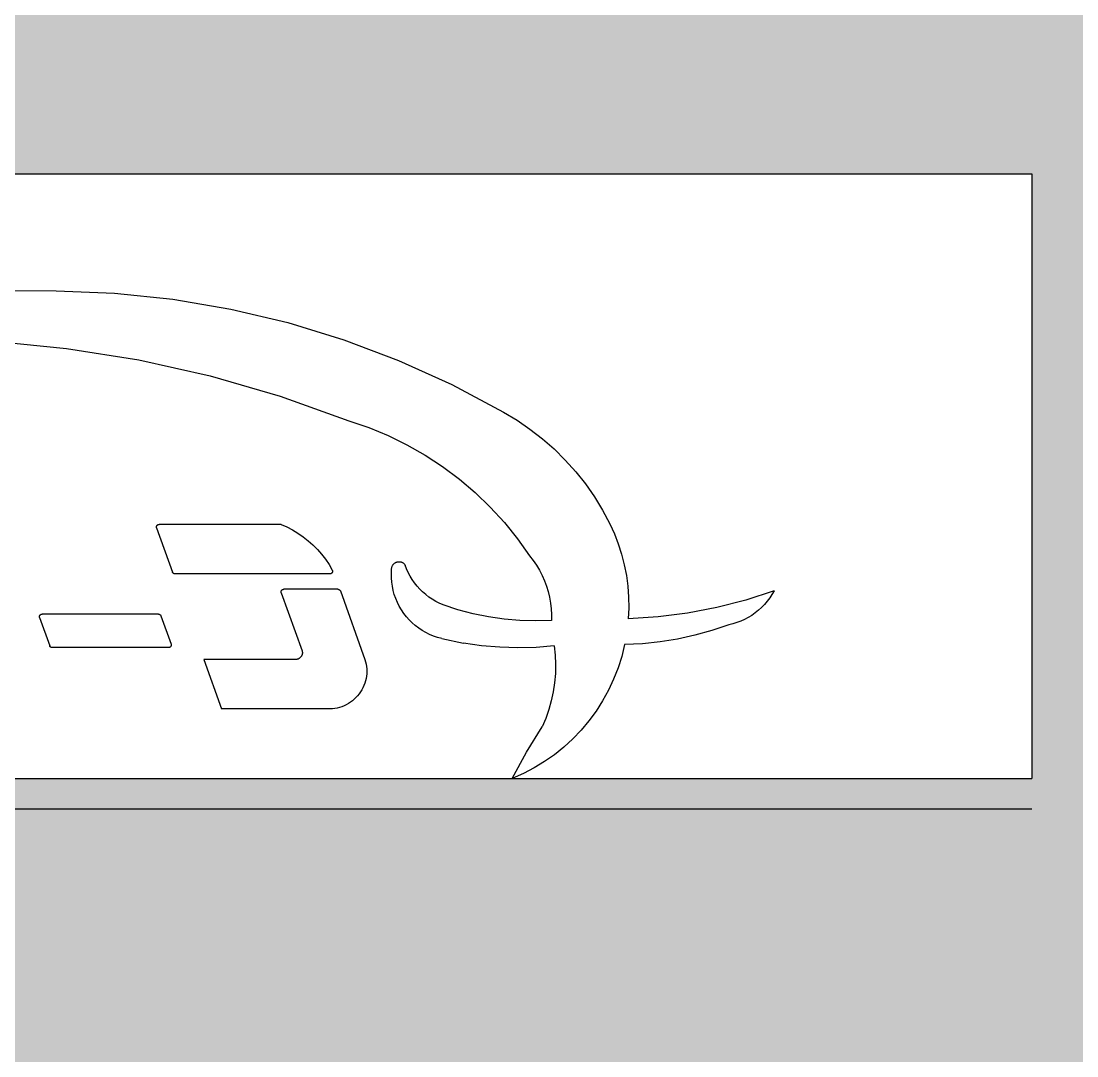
# Model space of a CAD drawing. Header units: millimetres. Extents: x 5625199 to 7433318, y -3316392 to -2552493.
# Drawn here: x 6349708 to 6350407, y -2675306 to -2674622 of the extents above; entities that cross this region are included whole.
import ezdxf

# ---------------------------------------------------------------- set-up
doc = ezdxf.new("R2010")
doc.units = ezdxf.units.MM
doc.layers.add('155', color=155, linetype='Continuous')
doc.layers.add('PL-天花', color=30, linetype='Continuous')
doc.styles.add('XZC', font='SIMPLEX.SHX', dxfattribs={"width": 0.7, "bigfont": 'hztxt.shx'})
doc.linetypes.add('LED_LINE', pattern='A,12.7,-5.08,["LED",XZC,S=2.54,R=0,X=-2.54,Y=-1.27],-6.35', length=24.13)

# ---------------------------------------------------------------- blocks, each defined once
blk = doc.blocks.new('G$C6A503C8D')
for p, q in [((794.89, 269), (802.75, 254.54)), ((801.01, 266.3), (794.89, 269)), ((806.93, 263.2), (801.01, 266.3)), ((812.64, 259.72), (806.93, 263.2)), ((818.11, 255.88), (812.64, 259.72)), ((802.75, 254.54), (811.37, 240.52)), ((823.33, 251.7), (818.11, 255.88)), ((828.25, 247.18), (823.33, 251.7)), ((832.88, 242.35), (828.25, 247.18)), ((813.36, 235.85), (811.37, 240.52)), ((837.18, 237.23), (832.88, 242.35)), ((815.05, 231.06), (813.36, 235.85)), ((841.14, 231.84), (837.18, 237.23)), ((624.86, 203.39), (634.65, 230.66)), ((695.76, 230.66), (634.65, 230.66)), ((697.09, 230.49), (695.76, 230.66)), ((698.4, 230.24), (697.09, 230.49)), ((699.69, 229.9), (698.4, 230.24)), ((700.96, 229.48), (699.69, 229.9)), ((702.2, 228.98), (700.96, 229.48)), ((703.4, 228.4), (702.2, 228.98)), ((704.57, 227.75), (703.4, 228.4)), ((705.69, 227.02), (704.57, 227.75)), ((816.43, 226.18), (815.05, 231.06)), ((844.74, 226.21), (841.14, 231.84)), ((706.76, 226.23), (705.69, 227.02)), ((707.78, 225.36), (706.76, 226.23)), ((708.74, 224.44), (707.78, 225.36)), ((709.64, 223.45), (708.74, 224.44)), ((710.48, 222.41), (709.64, 223.45)), ((711.25, 221.31), (710.48, 222.41)), ((711.95, 220.17), (711.25, 221.31)), ((817.5, 221.21), (816.43, 226.18)), ((818.26, 216.19), (817.5, 221.21)), ((847.96, 220.35), (844.74, 226.21)), ((712.57, 218.99), (711.95, 220.17)), ((713.11, 217.77), (712.57, 218.99)), ((713.58, 216.52), (713.11, 217.77)), ((713.97, 215.24), (713.58, 216.52)), ((818.7, 211.14), (818.26, 216.19)), ((850.8, 214.3), (847.96, 220.35)), ((714.27, 213.94), (713.97, 215.24)), ((714.49, 212.62), (714.27, 213.94)), ((714.63, 211.3), (714.49, 212.62)), ((714.68, 209.96), (714.63, 211.3)), ((714.64, 208.62), (714.68, 209.96)), ((818.81, 206.06), (818.7, 211.14)), ((853.24, 208.08), (850.8, 214.3)), ((713.66, 203.39), (714.03, 204.67)), ((714.03, 204.67), (714.32, 205.97)), ((714.32, 205.97), (714.52, 207.29)), ((714.52, 207.29), (714.64, 208.62)), ((818.61, 200.99), (818.81, 206.06)), ((855.27, 201.71), (853.24, 208.08)), ((675.92, 203.39), (624.86, 203.39)), ((667.54, 166.59), (679.04, 198.63)), ((676.16, 203.35), (675.92, 203.39)), ((676.39, 203.29), (676.16, 203.35)), ((676.62, 203.23), (676.39, 203.29)), ((676.85, 203.14), (676.62, 203.23)), ((677.06, 203.05), (676.85, 203.14)), ((677.28, 202.94), (677.06, 203.05)), ((677.48, 202.81), (677.28, 202.94)), ((677.68, 202.68), (677.48, 202.81)), ((677.86, 202.53), (677.68, 202.68)), ((678.04, 202.37), (677.86, 202.53)), ((678.21, 202.2), (678.04, 202.37)), ((678.36, 202.01), (678.21, 202.2)), ((678.51, 201.82), (678.36, 202.01)), ((678.64, 201.62), (678.51, 201.82)), ((678.76, 201.42), (678.64, 201.62)), ((678.86, 201.2), (678.76, 201.42)), ((678.95, 200.98), (678.86, 201.2)), ((679.03, 200.75), (678.95, 200.98)), ((679.09, 200.52), (679.03, 200.75)), ((679.04, 198.63), (679.1, 198.86)), ((679.14, 200.29), (679.09, 200.52)), ((679.1, 198.86), (679.14, 199.1)), ((679.17, 200.05), (679.14, 200.29)), ((679.14, 199.1), (679.17, 199.33)), ((679.19, 199.81), (679.17, 200.05)), ((679.17, 199.33), (679.19, 199.57)), ((679.19, 199.57), (679.19, 199.81)), ((700.11, 165.62), (713.66, 203.39)), ((818.08, 195.94), (818.61, 200.99)), ((856.88, 195.22), (855.27, 201.71)), ((534.3, 180.29), (539.91, 195.92)), ((539.94, 196), (539.91, 195.92)), ((539.98, 196.08), (539.94, 196)), ((540.02, 196.16), (539.98, 196.08)), ((540.07, 196.24), (540.02, 196.16)), ((540.13, 196.32), (540.07, 196.24)), ((540.19, 196.39), (540.13, 196.32)), ((540.25, 196.45), (540.19, 196.39)), ((540.32, 196.52), (540.25, 196.45)), ((540.39, 196.57), (540.32, 196.52)), ((540.47, 196.63), (540.39, 196.57)), ((540.54, 196.67), (540.47, 196.63)), ((540.63, 196.72), (540.54, 196.67)), ((540.71, 196.75), (540.63, 196.72)), ((540.8, 196.79), (540.71, 196.75)), ((540.88, 196.81), (540.8, 196.79)), ((540.97, 196.83), (540.88, 196.81)), ((541.06, 196.85), (540.97, 196.83)), ((541.16, 196.86), (541.06, 196.85)), ((541.25, 196.86), (541.16, 196.86)), ((605.41, 196.86), (541.25, 196.86)), ((601.15, 179.33), (606.75, 194.95)), ((605.5, 196.86), (605.41, 196.86)), ((605.59, 196.85), (605.5, 196.86)), ((605.68, 196.83), (605.59, 196.85)), ((605.77, 196.81), (605.68, 196.83)), ((605.86, 196.79), (605.77, 196.81)), ((605.95, 196.76), (605.86, 196.79)), ((606.03, 196.72), (605.95, 196.76)), ((606.11, 196.68), (606.03, 196.72)), ((606.19, 196.63), (606.11, 196.68)), ((606.26, 196.58), (606.19, 196.63)), ((606.33, 196.52), (606.26, 196.58)), ((606.4, 196.46), (606.33, 196.52)), ((606.46, 196.4), (606.4, 196.46)), ((606.52, 196.33), (606.46, 196.4)), ((606.58, 196.25), (606.52, 196.33)), ((606.63, 196.18), (606.58, 196.25)), ((606.67, 196.1), (606.63, 196.18)), ((606.71, 196.02), (606.67, 196.1)), ((606.75, 195.93), (606.71, 196.02)), ((606.78, 195.85), (606.75, 195.93)), ((606.75, 194.95), (606.78, 195.04)), ((606.8, 195.76), (606.78, 195.85)), ((606.78, 195.04), (606.8, 195.13)), ((606.82, 195.67), (606.8, 195.76)), ((606.8, 195.13), (606.82, 195.22)), ((606.83, 195.58), (606.82, 195.67)), ((606.82, 195.22), (606.83, 195.31)), ((606.84, 195.49), (606.83, 195.58)), ((606.83, 195.31), (606.84, 195.4)), ((606.84, 195.4), (606.84, 195.49)), ((755.98, 191.9), (768.1, 194.36)), ((778.03, 195.8), (768.1, 194.36)), ((788.02, 196.68), (778.03, 195.8)), ((798.05, 197), (788.02, 196.68)), ((808.08, 196.75), (798.05, 197)), ((818.08, 195.94), (808.08, 196.75)), ((866.65, 194.74), (856.88, 195.22)), ((876.38, 193.72), (866.65, 194.74)), ((886.04, 192.15), (876.38, 193.72)), ((895.59, 190.04), (886.04, 192.15)), ((745.25, 187.45), (743.31, 186.15)), ((747.27, 188.61), (745.25, 187.45)), ((749.36, 189.64), (747.27, 188.61)), ((751.52, 190.54), (749.36, 189.64)), ((753.73, 191.29), (751.52, 190.54)), ((755.98, 191.9), (753.73, 191.29)), ((905.01, 187.41), (895.59, 190.04)), ((914.27, 184.25), (905.01, 187.41)), ((738.04, 181.55), (736.5, 179.8)), ((739.69, 183.2), (738.04, 181.55)), ((741.45, 184.73), (739.69, 183.2)), ((743.31, 186.15), (741.45, 184.73)), ((790.45, 181.14), (781.86, 179.9)), ((799.1, 181.87), (790.45, 181.14)), ((807.77, 182.1), (799.1, 181.87)), ((816.45, 181.83), (807.77, 182.1)), ((816.5, 178.63), (816.45, 181.83)), ((859.15, 174.94), (858.9, 180.92)), ((875.3, 179.9), (858.9, 180.92)), ((916.52, 183.73), (914.27, 184.25)), ((918.73, 183.07), (916.52, 183.73)), ((920.89, 182.27), (918.73, 183.07)), ((922.99, 181.33), (920.89, 182.27)), ((925.03, 180.26), (922.99, 181.33)), ((534.22, 179.94), (534.21, 179.85)), ((534.21, 179.85), (534.21, 179.75)), ((534.21, 179.75), (534.22, 179.66)), ((534.23, 180.03), (534.22, 179.94)), ((534.22, 179.66), (534.23, 179.57)), ((534.25, 180.12), (534.23, 180.03)), ((534.23, 179.57), (534.25, 179.48)), ((534.27, 180.2), (534.25, 180.12)), ((534.25, 179.48), (534.27, 179.4)), ((534.3, 180.29), (534.27, 180.2)), ((534.27, 179.4), (534.3, 179.31)), ((534.3, 179.31), (534.34, 179.23)), ((534.34, 179.23), (534.38, 179.14)), ((534.38, 179.14), (534.42, 179.06)), ((534.42, 179.06), (534.47, 178.99)), ((534.47, 178.99), (534.53, 178.92)), ((534.53, 178.92), (534.59, 178.85)), ((534.59, 178.85), (534.65, 178.78)), ((534.65, 178.78), (534.72, 178.72)), ((534.72, 178.72), (534.79, 178.66)), ((534.79, 178.66), (534.86, 178.61)), ((534.86, 178.61), (534.94, 178.57)), ((534.94, 178.57), (535.02, 178.52)), ((535.02, 178.52), (535.11, 178.49)), ((535.11, 178.49), (535.19, 178.46)), ((535.19, 178.46), (535.28, 178.43)), ((535.28, 178.43), (535.37, 178.41)), ((535.37, 178.41), (535.46, 178.39)), ((535.46, 178.39), (535.55, 178.39)), ((535.55, 178.39), (535.64, 178.38)), ((599.8, 178.38), (535.64, 178.38)), ((599.8, 178.38), (599.9, 178.39)), ((599.9, 178.39), (599.99, 178.39)), ((599.99, 178.39), (600.08, 178.41)), ((600.08, 178.41), (600.17, 178.43)), ((600.17, 178.43), (600.26, 178.46)), ((600.26, 178.46), (600.34, 178.49)), ((600.34, 178.49), (600.43, 178.53)), ((600.43, 178.53), (600.51, 178.57)), ((600.51, 178.57), (600.59, 178.62)), ((600.59, 178.62), (600.66, 178.67)), ((600.66, 178.67), (600.73, 178.73)), ((600.73, 178.73), (600.8, 178.79)), ((600.8, 178.79), (600.86, 178.86)), ((600.86, 178.86), (600.92, 178.93)), ((600.92, 178.93), (600.98, 179)), ((600.98, 179), (601.03, 179.08)), ((601.03, 179.08), (601.07, 179.16)), ((601.07, 179.16), (601.11, 179.24)), ((601.11, 179.24), (601.15, 179.33)), ((733.76, 176.02), (732.59, 174)), ((735.07, 177.96), (733.76, 176.02)), ((736.5, 179.8), (735.07, 177.96)), ((764.97, 175.95), (756.73, 173.24)), ((773.36, 178.17), (764.97, 175.95)), ((781.86, 179.9), (773.36, 178.17)), ((816.01, 172.26), (816.36, 175.44)), ((816.36, 175.44), (816.5, 178.63)), ((859.05, 168.96), (859.15, 174.94)), ((891.59, 177.85), (875.3, 179.9)), ((907.72, 174.75), (891.59, 177.85)), ((923.62, 170.64), (907.72, 174.75)), ((927, 179.06), (925.03, 180.26)), ((928.89, 177.73), (927, 179.06)), ((930.69, 176.29), (928.89, 177.73)), ((932.39, 174.73), (930.69, 176.29)), ((933.99, 173.07), (932.39, 174.73)), ((730.64, 169.77), (729.87, 167.56)), ((731.54, 171.92), (730.64, 169.77)), ((732.59, 174), (731.54, 171.92)), ((748.94, 168.95), (747.18, 167.59)), ((750.79, 170.2), (748.94, 168.95)), ((752.7, 171.34), (750.79, 170.2)), ((754.69, 172.35), (752.7, 171.34)), ((756.73, 173.24), (754.69, 172.35)), ((814.73, 166), (815.47, 169.11)), ((815.47, 169.11), (816.01, 172.26)), ((858.6, 162.99), (859.05, 168.96)), ((939.22, 165.51), (923.62, 170.64)), ((935.48, 171.31), (933.99, 173.07)), ((936.85, 169.46), (935.48, 171.31)), ((938.1, 167.52), (936.85, 169.46)), ((667.47, 166.32), (667.46, 166.23)), ((667.46, 166.23), (667.46, 166.14)), ((667.46, 166.14), (667.46, 166.05)), ((667.46, 166.05), (667.46, 165.96)), ((667.46, 165.96), (667.48, 165.87)), ((667.49, 166.41), (667.47, 166.32)), ((667.48, 165.87), (667.49, 165.78)), ((667.51, 166.5), (667.49, 166.41)), ((667.49, 165.78), (667.52, 165.69)), ((667.54, 166.59), (667.51, 166.5)), ((667.52, 165.69), (667.55, 165.61)), ((667.55, 165.61), (667.58, 165.52)), ((667.58, 165.52), (667.62, 165.44)), ((667.62, 165.44), (667.67, 165.36)), ((667.67, 165.36), (667.72, 165.28)), ((667.72, 165.28), (667.77, 165.21)), ((667.77, 165.21), (667.83, 165.14)), ((667.83, 165.14), (667.89, 165.08)), ((667.89, 165.08), (667.96, 165.02)), ((667.96, 165.02), (668.03, 164.96)), ((668.03, 164.96), (668.11, 164.91)), ((668.11, 164.91), (668.19, 164.86)), ((668.19, 164.86), (668.27, 164.82)), ((668.27, 164.82), (668.35, 164.78)), ((668.35, 164.78), (668.43, 164.75)), ((668.43, 164.75), (668.52, 164.73)), ((668.52, 164.73), (668.61, 164.7)), ((668.61, 164.7), (668.7, 164.69)), ((668.7, 164.69), (668.79, 164.68)), ((668.79, 164.68), (668.88, 164.68)), ((698.77, 164.68), (668.88, 164.68)), ((698.77, 164.68), (698.86, 164.68)), ((698.86, 164.68), (698.95, 164.69)), ((698.95, 164.69), (699.04, 164.71)), ((699.04, 164.71), (699.13, 164.73)), ((699.13, 164.73), (699.22, 164.75)), ((699.22, 164.75), (699.3, 164.78)), ((699.3, 164.78), (699.39, 164.82)), ((699.39, 164.82), (699.47, 164.86)), ((699.47, 164.86), (699.55, 164.91)), ((699.55, 164.91), (699.62, 164.97)), ((699.62, 164.97), (699.69, 165.02)), ((699.69, 165.02), (699.76, 165.09)), ((699.76, 165.09), (699.83, 165.15)), ((699.83, 165.15), (699.89, 165.22)), ((699.89, 165.22), (699.94, 165.3)), ((699.94, 165.3), (699.99, 165.37)), ((699.99, 165.37), (700.03, 165.45)), ((700.03, 165.45), (700.07, 165.54)), ((700.07, 165.54), (700.11, 165.62)), ((728.78, 163.03), (728.46, 160.71)), ((729.25, 165.31), (728.78, 163.03)), ((729.87, 167.56), (729.25, 165.31)), ((743.92, 164.56), (742.43, 162.9)), ((745.5, 166.13), (743.92, 164.56)), ((747.18, 167.59), (745.5, 166.13)), ((813.8, 162.94), (814.73, 166)), ((939.22, 165.51), (938.1, 167.52)), ((728.28, 158.39), (728.26, 156.05)), ((728.46, 160.71), (728.28, 158.39)), ((738.63, 157.42), (737.59, 155.45)), ((739.78, 159.32), (738.63, 157.42)), ((741.05, 161.15), (739.78, 159.32)), ((742.43, 162.9), (741.05, 161.15)), ((811.38, 157.03), (812.68, 159.95)), ((812.68, 159.95), (813.8, 162.94)), ((857.8, 157.06), (858.6, 162.99)), ((598.81, 130.83), (607.58, 155.26)), ((607.62, 155.34), (607.58, 155.26)), ((607.65, 155.42), (607.62, 155.34)), ((607.7, 155.5), (607.65, 155.42)), ((607.75, 155.58), (607.7, 155.5)), ((607.8, 155.66), (607.75, 155.58)), ((607.86, 155.73), (607.8, 155.66)), ((607.93, 155.79), (607.86, 155.73)), ((607.99, 155.86), (607.93, 155.79)), ((608.07, 155.91), (607.99, 155.86)), ((608.14, 155.97), (608.07, 155.91)), ((608.22, 156.01), (608.14, 155.97)), ((608.3, 156.06), (608.22, 156.01)), ((608.39, 156.09), (608.3, 156.06)), ((608.47, 156.13), (608.39, 156.09)), ((608.56, 156.15), (608.47, 156.13)), ((608.65, 156.17), (608.56, 156.15)), ((608.74, 156.19), (608.65, 156.17)), ((608.83, 156.2), (608.74, 156.19)), ((608.92, 156.2), (608.83, 156.2)), ((694.38, 156.2), (608.92, 156.2)), ((693.86, 151.07), (695.63, 154.09)), ((694.47, 156.2), (694.38, 156.2)), ((694.56, 156.19), (694.47, 156.2)), ((694.65, 156.17), (694.56, 156.19)), ((694.74, 156.15), (694.65, 156.17)), ((694.83, 156.13), (694.74, 156.15)), ((694.92, 156.09), (694.83, 156.13)), ((695, 156.06), (694.92, 156.09)), ((695.08, 156.01), (695, 156.06)), ((695.16, 155.97), (695.08, 156.01)), ((695.24, 155.91), (695.16, 155.97)), ((695.31, 155.85), (695.24, 155.91)), ((695.38, 155.79), (695.31, 155.85)), ((695.44, 155.72), (695.38, 155.79)), ((695.5, 155.65), (695.44, 155.72)), ((695.56, 155.58), (695.5, 155.65)), ((695.61, 155.5), (695.56, 155.58)), ((695.65, 155.42), (695.61, 155.5)), ((695.63, 154.09), (695.67, 154.17)), ((695.69, 155.34), (695.65, 155.42)), ((695.67, 154.17), (695.71, 154.26)), ((695.72, 155.25), (695.69, 155.34)), ((695.71, 154.26), (695.74, 154.34)), ((695.75, 155.16), (695.72, 155.25)), ((695.74, 154.34), (695.76, 154.43)), ((695.77, 155.07), (695.75, 155.16)), ((695.76, 154.43), (695.78, 154.52)), ((695.79, 154.98), (695.77, 155.07)), ((695.78, 154.52), (695.8, 154.62)), ((695.8, 154.89), (695.79, 154.98)), ((695.81, 154.8), (695.8, 154.89)), ((695.8, 154.71), (695.81, 154.8)), ((695.8, 154.62), (695.8, 154.71)), ((728.26, 156.05), (728.39, 153.72)), ((728.39, 153.72), (728.39, 153.46)), ((728.39, 153.46), (728.4, 153.19)), ((728.4, 153.19), (728.43, 152.93)), ((728.43, 152.93), (728.48, 152.67)), ((728.48, 152.67), (728.55, 152.41)), ((728.55, 152.41), (728.63, 152.15)), ((728.63, 152.15), (728.73, 151.91)), ((728.73, 151.91), (728.84, 151.67)), ((728.84, 151.67), (728.97, 151.44)), ((728.97, 151.44), (729.12, 151.21)), ((736.67, 153.41), (735.88, 151.33)), ((737.59, 155.45), (736.67, 153.41)), ((806.41, 148.84), (808.24, 151.47)), ((808.24, 151.47), (809.89, 154.2)), ((809.89, 154.2), (811.38, 157.03)), ((856.66, 151.19), (857.8, 157.06)), ((689.77, 145.39), (691.9, 148.17)), ((691.9, 148.17), (693.86, 151.07)), ((729.12, 151.21), (729.28, 151)), ((729.28, 151), (729.45, 150.8)), ((729.45, 150.8), (729.64, 150.61)), ((729.64, 150.61), (729.83, 150.43)), ((729.83, 150.43), (730.04, 150.26)), ((730.04, 150.26), (730.26, 150.11)), ((730.26, 150.11), (730.49, 149.98)), ((730.49, 149.98), (730.73, 149.86)), ((730.73, 149.86), (730.97, 149.75)), ((730.97, 149.75), (731.22, 149.66)), ((731.22, 149.66), (731.48, 149.59)), ((731.48, 149.59), (731.74, 149.53)), ((731.74, 149.53), (732, 149.49)), ((732, 149.49), (732.27, 149.47)), ((732.27, 149.47), (732.53, 149.47)), ((732.53, 149.47), (732.8, 149.48)), ((732.8, 149.48), (733.06, 149.51)), ((733.06, 149.51), (733.32, 149.56)), ((733.32, 149.56), (733.58, 149.62)), ((733.58, 149.62), (733.84, 149.71)), ((733.84, 149.71), (734.08, 149.8)), ((734.08, 149.8), (734.32, 149.92)), ((734.32, 149.92), (734.56, 150.05)), ((734.56, 150.05), (734.78, 150.19)), ((734.78, 150.19), (734.99, 150.35)), ((734.99, 150.35), (735.2, 150.52)), ((735.2, 150.52), (735.39, 150.71)), ((735.39, 150.71), (735.57, 150.9)), ((735.57, 150.9), (735.73, 151.11)), ((735.73, 151.11), (735.88, 151.33)), ((797.79, 136.91), (804.43, 146.34)), ((804.43, 146.34), (806.41, 148.84)), ((855.18, 145.39), (856.66, 151.19)), ((682.39, 137.92), (685, 140.26)), ((685, 140.26), (687.46, 142.75)), ((687.46, 142.75), (689.77, 145.39)), ((853.36, 139.69), (855.18, 145.39)), ((676.76, 133.77), (679.64, 135.76)), ((679.64, 135.76), (682.39, 137.92)), ((790.57, 127.92), (797.79, 136.91)), ((848.75, 128.65), (851.22, 134.1)), ((851.22, 134.1), (853.36, 139.69)), ((598.74, 130.47), (598.73, 130.38)), ((598.73, 130.38), (598.73, 130.29)), ((598.73, 130.29), (598.74, 130.2)), ((598.75, 130.56), (598.74, 130.47)), ((598.74, 130.2), (598.75, 130.11)), ((598.76, 130.65), (598.75, 130.56)), ((598.75, 130.11), (598.77, 130.02)), ((598.79, 130.74), (598.76, 130.65)), ((598.77, 130.02), (598.79, 129.93)), ((598.81, 130.83), (598.79, 130.74)), ((598.79, 129.93), (598.82, 129.85)), ((598.82, 129.85), (598.85, 129.76)), ((598.85, 129.76), (598.89, 129.68)), ((598.89, 129.68), (598.94, 129.6)), ((598.94, 129.6), (598.99, 129.53)), ((598.99, 129.53), (599.04, 129.45)), ((599.04, 129.45), (599.1, 129.38)), ((599.1, 129.38), (599.17, 129.32)), ((599.17, 129.32), (599.23, 129.26)), ((599.23, 129.26), (599.31, 129.2)), ((599.31, 129.2), (599.38, 129.15)), ((599.38, 129.15), (599.46, 129.1)), ((599.46, 129.1), (599.54, 129.06)), ((599.54, 129.06), (599.62, 129.02)), ((599.62, 129.02), (599.71, 128.99)), ((599.71, 128.99), (599.8, 128.97)), ((599.8, 128.97), (599.88, 128.95)), ((599.88, 128.95), (599.97, 128.93)), ((599.97, 128.93), (600.07, 128.92)), ((600.07, 128.92), (600.16, 128.92)), ((667.45, 128.92), (600.16, 128.92)), ((667.45, 128.92), (670.65, 130.34)), ((670.65, 130.34), (673.76, 131.96)), ((673.76, 131.96), (676.76, 133.77)), ((844.69, 121.03), (848.75, 128.65)), ((782.79, 119.41), (790.57, 127.92)), ((774.5, 111.4), (782.79, 119.41)), ((840.18, 113.68), (844.69, 121.03)), ((765.72, 103.92), (774.5, 111.4)), ((835.24, 106.61), (840.18, 113.68)), ((829.88, 99.85), (835.24, 106.61)), ((756.49, 97.01), (765.72, 103.92)), ((824.12, 93.42), (829.88, 99.85)), ((746.84, 90.7), (756.49, 97.01)), ((817.99, 87.35), (824.12, 93.42)), ((736.81, 85.01), (746.84, 90.7)), ((811.5, 81.66), (817.99, 87.35)), ((726.44, 79.96), (736.81, 85.01)), ((804.68, 76.37), (811.5, 81.66)), ((715.78, 75.57), (726.44, 79.96)), ((797.56, 71.5), (804.68, 76.37)), ((666.94, 58.29), (704.86, 71.86)), ((704.86, 71.86), (715.78, 75.57)), ((790.16, 67.07), (797.56, 71.5)), ((761.65, 51.87), (790.16, 67.07)), ((628.25, 47.07), (666.94, 58.29)), ((588.94, 38.27), (628.25, 47.07)), ((732.22, 38.54), (761.65, 51.87)), ((549.17, 31.9), (588.94, 38.27)), ((701.99, 27.12), (732.22, 38.54)), ((509.08, 27.99), (549.17, 31.9)), ((671.09, 17.67), (701.99, 27.12)), ((639.65, 10.22), (671.09, 17.67)), ((607.8, 4.8), (639.65, 10.22)), ((508.18, 0), (543.38, 0.15)), ((543.38, 0.15), (575.67, 1.44)), ((575.67, 1.44), (607.8, 4.8))]:
    blk.add_line(p, q)

msp = doc.modelspace()

# ---------------------------------------------------------------- hatches: boundary and pattern name
at = {"layer": '155', "ltscale": 500}
h = msp.add_hatch(dxfattribs=at)
h.set_pattern_fill('DOTS', color=250, scale=12)
h.set_pattern_definition([(0, (273402.825, -417409.755), (9.525, 19.05), [0, -19.05])])
h.paths.add_polyline_path([(6346976.85, -2672522.72), (6344515.93, -2672522.72), (6344515.93, -2673372.72), (6344515.93, -2676522.72), (6344746.42, -2676522.72), (6344746.42, -2675322.72), (6346746.42, -2675322.72), (6346746.42, -2676522.72), (6346976.85, -2676522.72)])
h.paths.add_polyline_path([(6346976.85, -2676522.72), (6347126.85, -2676522.72), (6347126.85, -2672522.72), (6346976.85, -2672522.72)])
h.paths.add_polyline_path([(6347726.85, -2676522.72), (6347876.85, -2676522.72), (6347876.85, -2672522.72), (6347726.85, -2672522.72)])
h.paths.add_polyline_path([(6347876.85, -2675122.72), (6347876.85, -2676522.72), (6348028.66, -2676522.72), (6348028.66, -2675322.72), (6351828.66, -2675322.72), (6351828.66, -2676522.72), (6351980.47, -2676522.72), (6351980.47, -2672522.72), (6347876.85, -2672522.72), (6347876.85, -2674722.72), (6350376.85, -2674722.72), (6350376.85, -2675122.72)])
h.paths.add_polyline_path([(6357675.76, -2675322.72), (6357675.76, -2673372.72), (6358275.76, -2673372.72), (6358275.76, -2675322.72), (6358653.11, -2675322.72), (6358653.11, -2676522.72), (6358825.76, -2676522.72), (6358825.76, -2672522.72), (6354680.47, -2672522.72), (6354680.47, -2676522.72), (6354853.11, -2676522.72), (6354853.11, -2675322.72)])
h.paths.add_polyline_path([(6355280.47, -2674572.72), (6355280.47, -2674122.72), (6355730.47, -2674122.72), (6355730.47, -2674572.72)], flags=16)
h.paths.add_polyline_path([(6356030.47, -2674572.72), (6356030.47, -2674122.72), (6356480.47, -2674122.72), (6356480.47, -2674572.72)], flags=16)
h.paths.add_polyline_path([(6357230.47, -2674572.72), (6357230.47, -2674122.72), (6356780.47, -2674122.72), (6356780.47, -2674572.72)], flags=16)

# ---------------------------------------------------------------- linework, layer by layer
at = {"layer": '155', "color": 5, "ltscale": 500}
for p, q in [((6347876.85, -2674722.72), (6350376.85, -2674722.72)), ((6350376.85, -2674722.72), (6350376.85, -2675122.72)), ((6347876.85, -2675122.72), (6350376.85, -2675122.72))]:
    msp.add_line(p, q, dxfattribs=at)
at = {"layer": 'PL-天花', "color": 2, "linetype": 'LED_LINE', "ltscale": 0.3}
msp.add_line((6347876.85, -2675142.72), (6350376.85, -2675142.72), dxfattribs=at)

# ---------------------------------------------------------------- block references
at = {"layer": '155', "ltscale": 500, "xscale": -1.2, "yscale": 1.2, "zscale": 1.2, "rotation": 180}
msp.add_blockref('G$C6A503C8D', (6349079.23, -2674799.92), dxfattribs=at)

doc.saveas('drawing.dxf')
